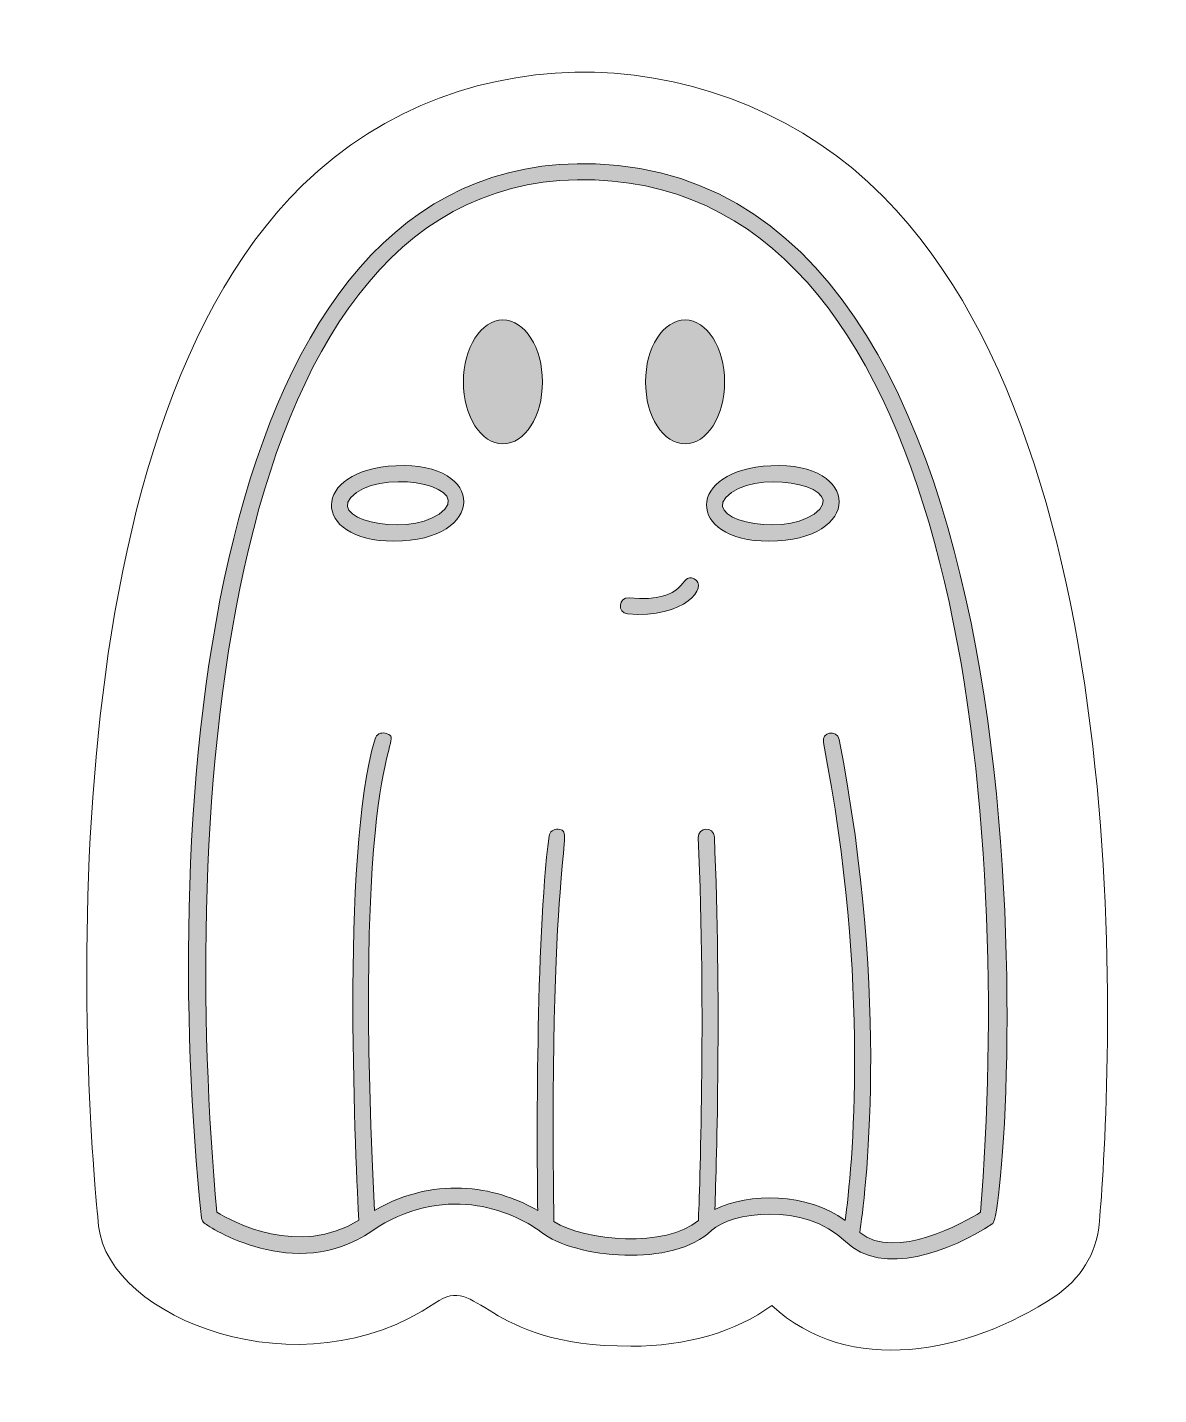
# Model space of a CAD drawing. Header units: inches. Extents: x 31.1 to 44.2, y -15.4 to -9.4.
# Drawn here: x 41.295 to 42.764, y -15.277 to -13.501 of the extents above; entities that cross this region are included whole.
import ezdxf

# ---------------------------------------------------------------- set-up
doc = ezdxf.new("R2010")
doc.units = ezdxf.units.IN
doc.header["$MEASUREMENT"] = 0
doc.layers.add('_U+0421_U+043B_U+043E_U+0439 1', color=7, linetype='Continuous')

msp = doc.modelspace()

# ---------------------------------------------------------------- hatches: boundary and pattern name
at = {"layer": '_U+0421_U+043B_U+043E_U+0439 1', "true_color": 0xffffff}
h = msp.add_hatch(color=7, dxfattribs=at)
h.dxf.hatch_style = 2
edge = h.paths.add_edge_path()
edge.add_spline(control_points=[(42.0326, -13.6785), (41.5152, -13.6599), (41.4682, -14.5372), (41.521, -15.047), (41.5213, -15.05), (41.5229, -15.0527), (41.5254, -15.0545), (41.5301, -15.0577), (41.6416, -15.1334), (41.7421, -15.0644), (41.8332, -15.0019), (41.9232, -15.0358), (41.9619, -15.0657), (42.0067, -15.1001), (42.1331, -15.112), (42.1836, -15.0633), (42.1836, -15.0633), (42.1837, -15.0633), (42.1837, -15.0633), (42.2075, -15.0404), (42.303, -15.0251), (42.3571, -15.078), (42.4046, -15.1245), (42.4944, -15.0904), (42.5483, -15.0546), (42.5703, -15.0399), (42.6682, -13.702), (42.0326, -13.6785)], knot_values=[0, 0, 0, 0, 0.013889, 0.013889, 0.013889, 0.027778, 0.027778, 0.027778, 0.041667, 0.041667, 0.041667, 0.055556, 0.055556, 0.055556, 0.069444, 0.069444, 0.069444, 0.083333, 0.083333, 0.083333, 0.097222, 0.097222, 0.097222, 0.111111, 0.111111, 0.111111, 0.125, 0.125, 0.125, 0.125], degree=3, periodic=0)
edge.add_line((42.0326, -13.6785), (42.0326, -13.6785))
edge = h.paths.add_edge_path()
edge.add_spline(control_points=[(42.5325, -15.0399), (42.5121, -15.0524), (42.4218, -15.1038), (42.3756, -15.0663), (42.382, -15.0244), (42.416, -14.7678), (42.3488, -14.4259), (42.3461, -14.4123), (42.3257, -14.4164), (42.3284, -14.4299), (42.3901, -14.744), (42.3656, -14.985), (42.3568, -15.0507), (42.3065, -15.0141), (42.2323, -15.0142), (42.1876, -15.0361), (42.1899, -14.9716), (42.196, -14.762), (42.1869, -14.5524), (42.1863, -14.5385), (42.1654, -14.5396), (42.166, -14.5533), (42.1762, -14.7846), (42.1676, -15.0158), (42.1662, -15.0507), (42.1245, -15.086), (42.0186, -15.0779), (41.9786, -15.0518), (41.9711, -14.5543), (42.0084, -14.5456), (41.984, -14.5425), (41.9783, -14.5418), (41.9731, -14.5458), (41.9723, -14.5515), (41.9547, -14.6893), (41.9567, -14.9623), (41.9576, -15.0377), (41.9112, -15.0102), (41.8298, -14.9886), (41.7457, -15.0376), (41.7141, -14.4114), (41.7916, -14.4277), (41.7595, -14.4179), (41.754, -14.4163), (41.7482, -14.4194), (41.7465, -14.4249), (41.701, -14.5748), (41.7223, -14.9925), (41.7254, -15.0501), (41.6479, -15.099), (41.5606, -15.0517), (41.5412, -15.0399), (41.4953, -14.5461), (41.5338, -13.6807), (42.0319, -13.6993), (42.5192, -13.7174), (42.571, -14.5574), (42.5325, -15.0399)], knot_values=[0, 0, 0, 0, 0.013889, 0.013889, 0.013889, 0.027778, 0.027778, 0.027778, 0.041667, 0.041667, 0.041667, 0.055556, 0.055556, 0.055556, 0.069444, 0.069444, 0.069444, 0.083333, 0.083333, 0.083333, 0.097222, 0.097222, 0.097222, 0.111111, 0.111111, 0.111111, 0.125, 0.125, 0.125, 0.138889, 0.138889, 0.138889, 0.152778, 0.152778, 0.152778, 0.166667, 0.166667, 0.166667, 0.180556, 0.180556, 0.180556, 0.194444, 0.194444, 0.194444, 0.208333, 0.208333, 0.208333, 0.222222, 0.222222, 0.222222, 0.236111, 0.236111, 0.236111, 0.25, 0.25, 0.25, 0.263889, 0.263889, 0.263889, 0.263889], degree=3, periodic=0)
edge.add_line((42.5325, -15.0399), (42.5325, -15.0399))
edge = h.paths.add_edge_path()
edge.add_spline(control_points=[(42.149, -14.0421), (42.1206, -14.0421), (42.0976, -14.0061), (42.0976, -13.9616), (42.0976, -13.9172), (42.1206, -13.8811), (42.149, -13.8811), (42.1773, -13.8811), (42.2003, -13.9172), (42.2003, -13.9616), (42.2003, -14.0061), (42.1773, -14.0421), (42.149, -14.0421)], knot_values=[0, 0, 0, 0, 0.013889, 0.013889, 0.013889, 0.027778, 0.027778, 0.027778, 0.041667, 0.041667, 0.041667, 0.055556, 0.055556, 0.055556, 0.055556], degree=3, periodic=0)
edge.add_line((42.149, -14.0421), (42.149, -14.0421))
edge = h.paths.add_edge_path()
edge.add_spline(control_points=[(42.2601, -14.0704), (42.15, -14.0753), (42.1487, -14.1684), (42.2578, -14.1684), (42.3793, -14.1684), (42.3786, -14.0651), (42.2601, -14.0704)], knot_values=[0, 0, 0, 0, 0.013889, 0.013889, 0.013889, 0.027778, 0.027778, 0.027778, 0.027778], degree=3, periodic=0)
edge.add_line((42.2601, -14.0704), (42.2601, -14.0704))
edge = h.paths.add_edge_path()
edge.add_spline(control_points=[(42.3237, -14.1267), (42.2892, -14.1649), (42.1731, -14.1438), (42.2019, -14.1119), (42.2366, -14.0734), (42.3524, -14.095), (42.3237, -14.1267)], knot_values=[0, 0, 0, 0, 0.013889, 0.013889, 0.013889, 0.027778, 0.027778, 0.027778, 0.027778], degree=3, periodic=0)
edge.add_line((42.3237, -14.1267), (42.3237, -14.1267))
edge = h.paths.add_edge_path()
edge.add_spline(control_points=[(41.7733, -14.0704), (41.6632, -14.0753), (41.6618, -14.1684), (41.771, -14.1684), (41.8912, -14.1684), (41.8919, -14.0651), (41.7733, -14.0704)], knot_values=[0, 0, 0, 0, 0.013889, 0.013889, 0.013889, 0.027778, 0.027778, 0.027778, 0.027778], degree=3, periodic=0)
edge.add_line((41.7733, -14.0704), (41.7733, -14.0704))
edge = h.paths.add_edge_path()
edge.add_spline(control_points=[(41.8369, -14.1267), (41.8023, -14.1649), (41.6862, -14.1437), (41.715, -14.1119), (41.7496, -14.0736), (41.8662, -14.0942), (41.8369, -14.1267)], knot_values=[0, 0, 0, 0, 0.013889, 0.013889, 0.013889, 0.027778, 0.027778, 0.027778, 0.027778], degree=3, periodic=0)
edge.add_line((41.8369, -14.1267), (41.8369, -14.1267))
edge = h.paths.add_edge_path()
edge.add_spline(control_points=[(41.9638, -13.9616), (41.9638, -14.0061), (41.9408, -14.0421), (41.9125, -14.0421), (41.8841, -14.0421), (41.8611, -14.0061), (41.8611, -13.9616), (41.8611, -13.9172), (41.8841, -13.8811), (41.9125, -13.8811), (41.9408, -13.8811), (41.9638, -13.9172), (41.9638, -13.9616)], knot_values=[0, 0, 0, 0, 0.013889, 0.013889, 0.013889, 0.027778, 0.027778, 0.027778, 0.041667, 0.041667, 0.041667, 0.055556, 0.055556, 0.055556, 0.055556], degree=3, periodic=0)
edge.add_line((41.9638, -13.9616), (41.9638, -13.9616))
edge = h.paths.add_edge_path()
edge.add_spline(control_points=[(42.0743, -14.2628), (42.0606, -14.2616), (42.0625, -14.2409), (42.0762, -14.2421), (42.1547, -14.2492), (42.1411, -14.2081), (42.1605, -14.2172), (42.1806, -14.2267), (42.1486, -14.2695), (42.0743, -14.2628)], knot_values=[0, 0, 0, 0, 0.013889, 0.013889, 0.013889, 0.027778, 0.027778, 0.027778, 0.041667, 0.041667, 0.041667, 0.041667], degree=3, periodic=0)
edge.add_line((42.0743, -14.2628), (42.0743, -14.2628))

# ---------------------------------------------------------------- linework, layer by layer
at = {"layer": '_U+0421_U+043B_U+043E_U+0439 1', "color": 1, "lineweight": 9, "true_color": 0xff0000}
msp.add_open_spline([(41.6525, -13.7061), (41.2951, -14.0557), (41.3771, -14.9562), (41.3877, -15.0578), (41.4, -15.1774), (41.651, -15.2767), (41.8242, -15.1578), (41.8832, -15.1173), (41.8832, -15.2138), (42.0783, -15.2138), (42.151, -15.2138), (42.2149, -15.1952), (42.2614, -15.1609), (42.3614, -15.2538), (42.516, -15.2242), (42.6288, -15.1491), (42.662, -15.127), (42.683, -15.0932), (42.6863, -15.0563), (42.6953, -14.9576), (42.7636, -14.0815), (42.4062, -13.721), (42.2025, -13.5154), (41.8617, -13.5012), (41.6525, -13.7061)], degree=3, knots=[0, 0, 0, 0, 1, 1, 1, 2, 2, 2, 3, 3, 3, 4, 4, 4, 5, 5, 5, 6, 6, 6, 7, 7, 7, 8, 8, 8, 8], dxfattribs=at)
at = {"layer": '_U+0421_U+043B_U+043E_U+0439 1', "lineweight": 0}
for points, knots in [([(42.0326, -13.6785), (41.5152, -13.6599), (41.4682, -14.5372), (41.521, -15.047), (41.5213, -15.05), (41.5229, -15.0527), (41.5254, -15.0545), (41.5301, -15.0577), (41.6416, -15.1334), (41.7421, -15.0644), (41.8332, -15.0019), (41.9232, -15.0358), (41.9619, -15.0657), (42.0067, -15.1001), (42.1331, -15.112), (42.1836, -15.0633), (42.1836, -15.0633), (42.1837, -15.0633), (42.1837, -15.0633), (42.2075, -15.0404), (42.303, -15.0251), (42.3571, -15.078), (42.4046, -15.1245), (42.4944, -15.0904), (42.5483, -15.0546), (42.5703, -15.0399), (42.6682, -13.702), (42.0326, -13.6785)], [0, 0, 0, 0, 1, 1, 1, 2, 2, 2, 3, 3, 3, 4, 4, 4, 5, 5, 5, 6, 6, 6, 7, 7, 7, 8, 8, 8, 9, 9, 9, 9]), ([(42.5325, -15.0399), (42.5121, -15.0524), (42.4218, -15.1038), (42.3756, -15.0663), (42.382, -15.0244), (42.416, -14.7678), (42.3488, -14.4259), (42.3461, -14.4123), (42.3257, -14.4164), (42.3284, -14.4299), (42.3901, -14.744), (42.3656, -14.985), (42.3568, -15.0507), (42.3065, -15.0141), (42.2323, -15.0142), (42.1876, -15.0361), (42.1899, -14.9716), (42.196, -14.762), (42.1869, -14.5524), (42.1863, -14.5385), (42.1654, -14.5396), (42.166, -14.5533), (42.1762, -14.7846), (42.1676, -15.0158), (42.1662, -15.0507), (42.1245, -15.086), (42.0186, -15.0779), (41.9786, -15.0518), (41.9711, -14.5543), (42.0084, -14.5456), (41.984, -14.5425), (41.9783, -14.5418), (41.9731, -14.5458), (41.9723, -14.5515), (41.9547, -14.6893), (41.9567, -14.9623), (41.9576, -15.0377), (41.9112, -15.0102), (41.8298, -14.9886), (41.7457, -15.0376), (41.7141, -14.4114), (41.7916, -14.4277), (41.7595, -14.4179), (41.754, -14.4163), (41.7482, -14.4194), (41.7465, -14.4249), (41.701, -14.5748), (41.7223, -14.9925), (41.7254, -15.0501), (41.6479, -15.099), (41.5606, -15.0517), (41.5412, -15.0399), (41.4953, -14.5461), (41.5338, -13.6807), (42.0319, -13.6993), (42.5192, -13.7174), (42.571, -14.5574), (42.5325, -15.0399)], [0, 0, 0, 0, 1, 1, 1, 2, 2, 2, 3, 3, 3, 4, 4, 4, 5, 5, 5, 6, 6, 6, 7, 7, 7, 8, 8, 8, 9, 9, 9, 10, 10, 10, 11, 11, 11, 12, 12, 12, 13, 13, 13, 14, 14, 14, 15, 15, 15, 16, 16, 16, 17, 17, 17, 18, 18, 18, 19, 19, 19, 19]), ([(41.9638, -13.9616), (41.9638, -14.0061), (41.9408, -14.0421), (41.9125, -14.0421), (41.8841, -14.0421), (41.8611, -14.0061), (41.8611, -13.9616), (41.8611, -13.9172), (41.8841, -13.8811), (41.9125, -13.8811), (41.9408, -13.8811), (41.9638, -13.9172), (41.9638, -13.9616)], [0, 0, 0, 0, 1, 1, 1, 2, 2, 2, 3, 3, 3, 4, 4, 4, 4]), ([(42.149, -14.0421), (42.1206, -14.0421), (42.0976, -14.0061), (42.0976, -13.9616), (42.0976, -13.9172), (42.1206, -13.8811), (42.149, -13.8811), (42.1773, -13.8811), (42.2003, -13.9172), (42.2003, -13.9616), (42.2003, -14.0061), (42.1773, -14.0421), (42.149, -14.0421)], [0, 0, 0, 0, 1, 1, 1, 2, 2, 2, 3, 3, 3, 4, 4, 4, 4]), ([(41.7733, -14.0704), (41.6632, -14.0753), (41.6618, -14.1684), (41.771, -14.1684), (41.8912, -14.1684), (41.8919, -14.0651), (41.7733, -14.0704)], [0, 0, 0, 0, 1, 1, 1, 2, 2, 2, 2]), ([(41.8369, -14.1267), (41.8023, -14.1649), (41.6862, -14.1437), (41.715, -14.1119), (41.7496, -14.0736), (41.8662, -14.0942), (41.8369, -14.1267)], [0, 0, 0, 0, 1, 1, 1, 2, 2, 2, 2]), ([(42.2601, -14.0704), (42.15, -14.0753), (42.1487, -14.1684), (42.2578, -14.1684), (42.3793, -14.1684), (42.3786, -14.0651), (42.2601, -14.0704)], [0, 0, 0, 0, 1, 1, 1, 2, 2, 2, 2]), ([(42.3237, -14.1267), (42.2892, -14.1649), (42.1731, -14.1438), (42.2019, -14.1119), (42.2366, -14.0734), (42.3524, -14.095), (42.3237, -14.1267)], [0, 0, 0, 0, 1, 1, 1, 2, 2, 2, 2]), ([(42.0743, -14.2628), (42.0606, -14.2616), (42.0625, -14.2409), (42.0762, -14.2421), (42.1547, -14.2492), (42.1411, -14.2081), (42.1605, -14.2172), (42.1806, -14.2267), (42.1486, -14.2695), (42.0743, -14.2628)], [0, 0, 0, 0, 1, 1, 1, 2, 2, 2, 3, 3, 3, 3])]:
    msp.add_open_spline(points, degree=3, knots=knots, dxfattribs=at)

doc.saveas('drawing.dxf')
